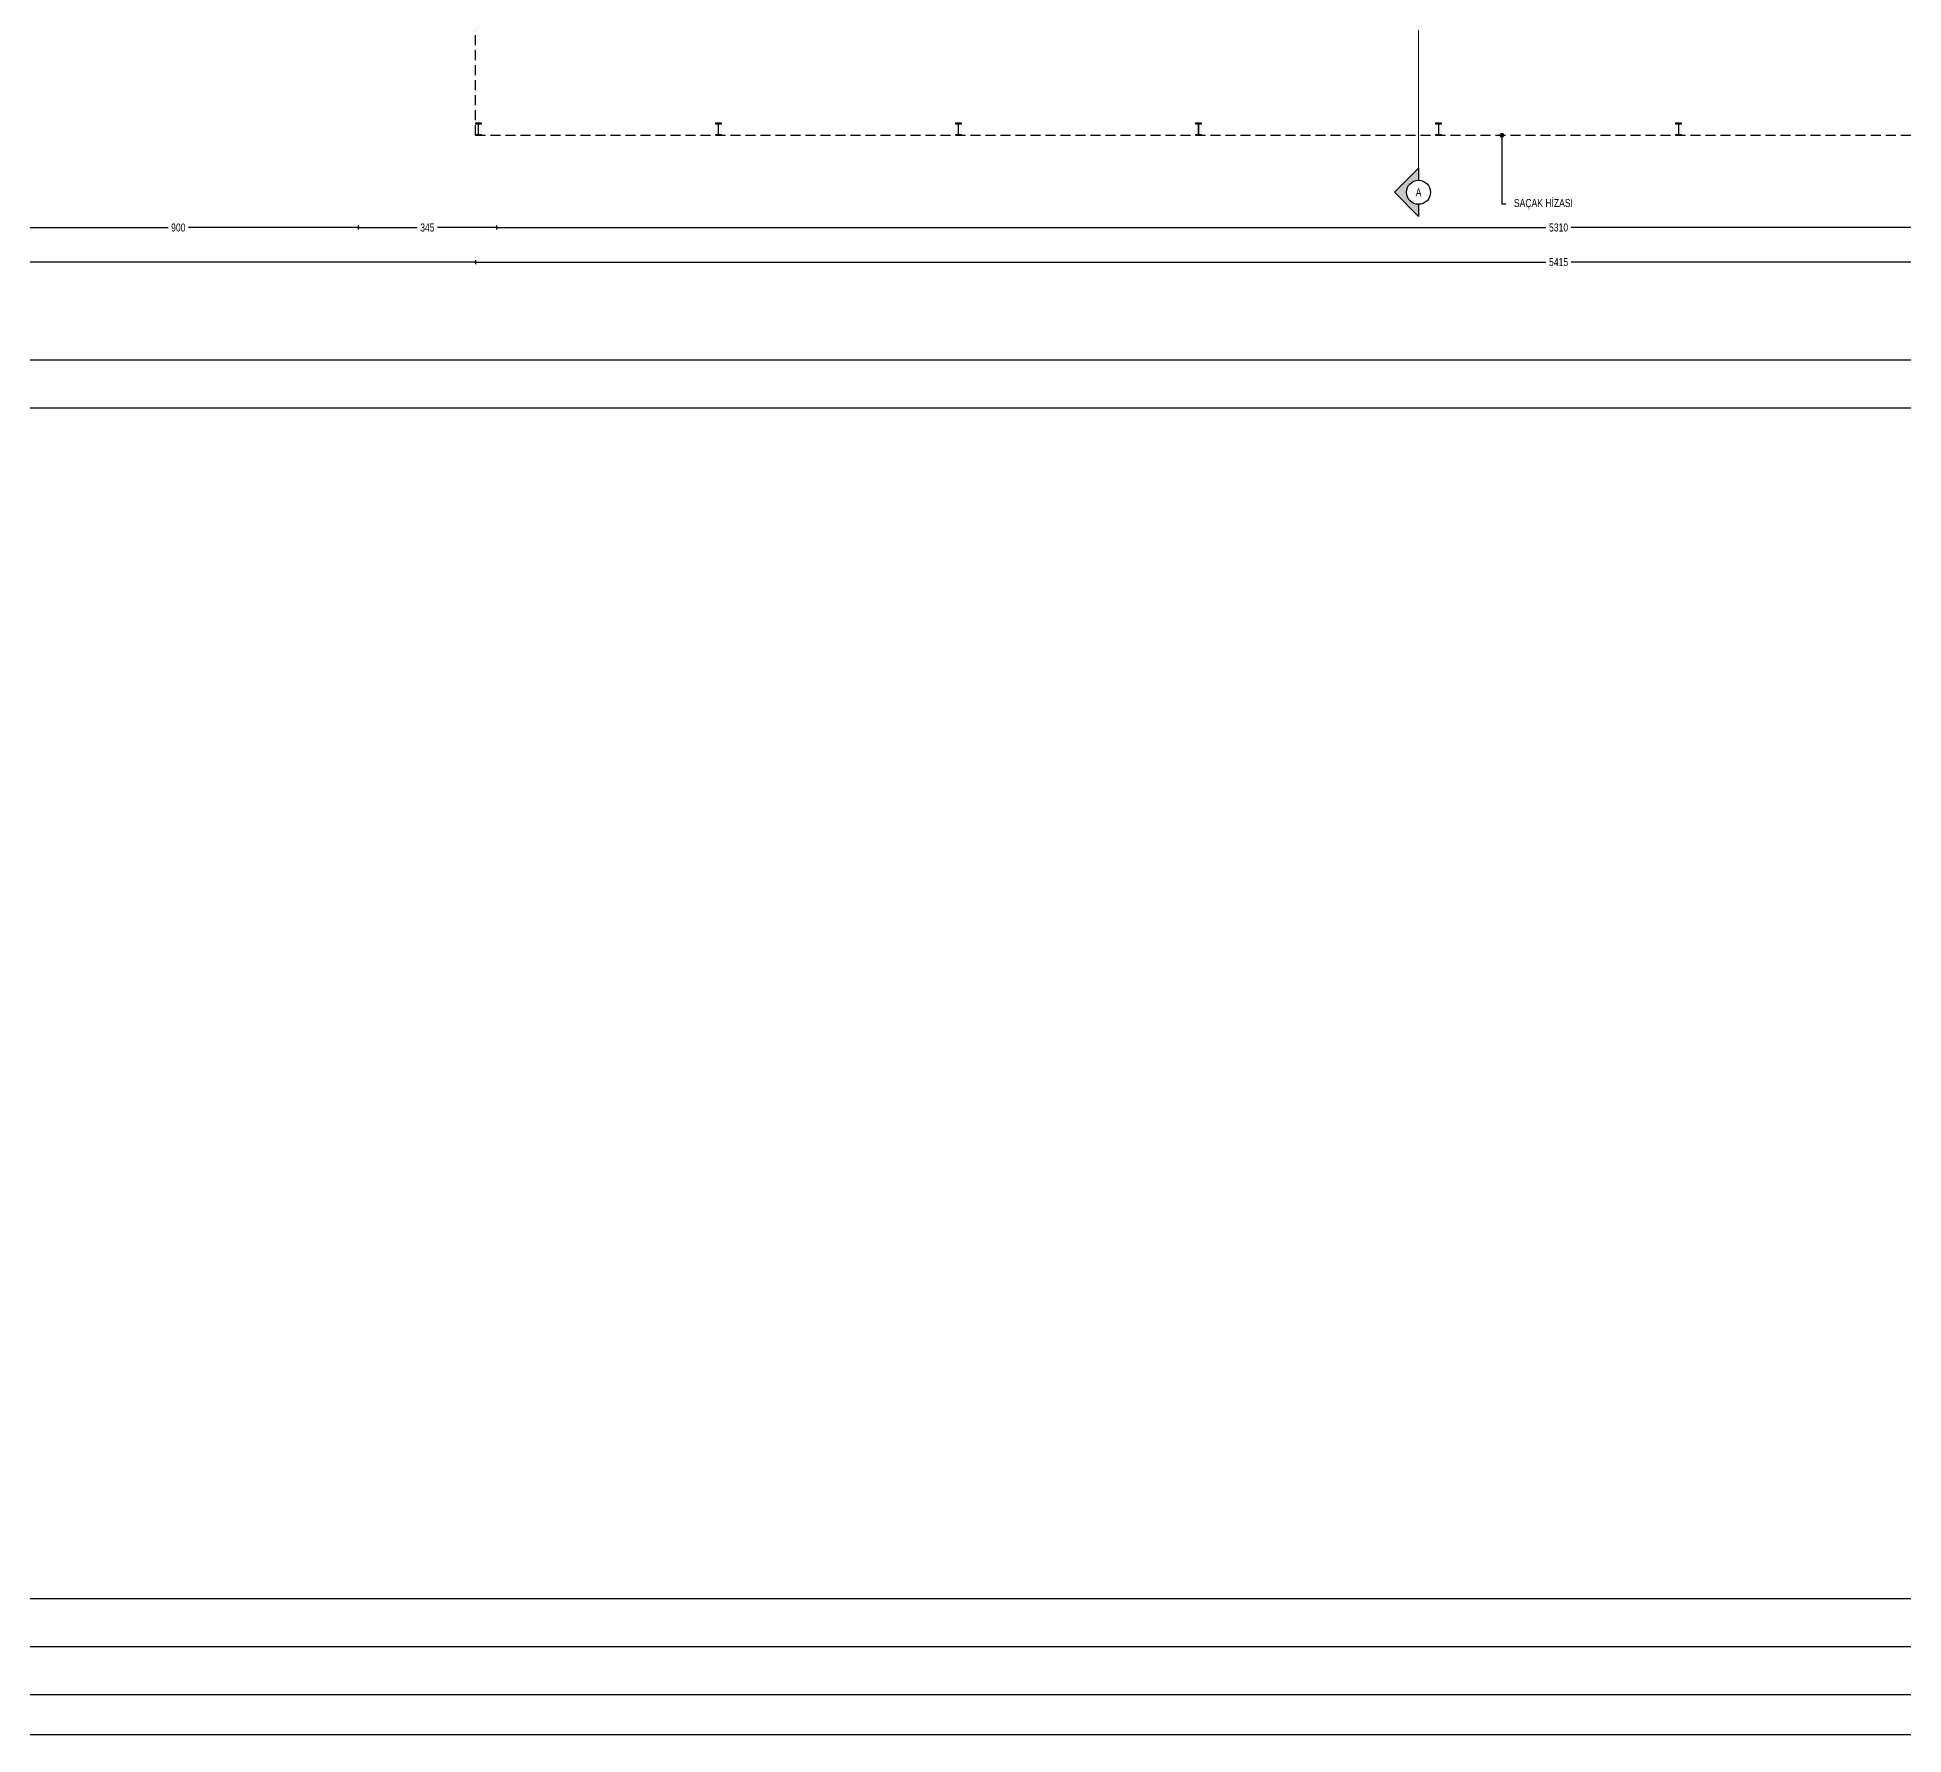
# Model space of a CAD drawing. Header units: centimetres. Extents: x 26569 to 160723, y -3143 to 14565.
# Drawn here: x 80939 to 85603, y -3143 to 1098 of the extents above; entities that cross this region are included whole.
import ezdxf
from ezdxf import colors
from ezdxf.entities.mleader import LeaderData, LeaderLine
from ezdxf.enums import TextEntityAlignment as Align
from ezdxf.math import Vec2, Vec3

# ---------------------------------------------------------------- set-up
doc = ezdxf.new("R2010")
doc.units = ezdxf.units.CM
doc.header["$LTSCALE"] = 100
doc.linetypes.add('DASHDOT2', pattern=[0.5, 0.25, -0.125, 0, -0.125])
doc.linetypes.add('HIDDEN2', pattern=[0.1875, 0.125, -0.0625])
for name, color, linetype in [('A-ANNO-DIMS', 187, 'Continuous'), ('A-ANNO-GRID', 155, 'DASHDOT2'), ('A-ANNO-TTBL', 157, 'Continuous'), ('A-ELEV-01', 255, 'Continuous'), ('S-STEL', 3, 'Continuous')]:
    doc.layers.add(name, color=color, linetype=linetype)
doc.styles.add('Fields_100', font='act_simplex.shx', dxfattribs={"width": 0.8, "height": 20})
doc.dimstyles.new('FIELDS_100', dxfattribs={"dimscale": 0, "dimtxt": 20, "dimasz": 5, "dimexe": 5, "dimexo": 5, "dimgap": 5, "dimtad": 0, "dimdec": 0, "dimzin": 0, "dimdsep": 46, "dimtxsty": 'Fields_100', "dimblk": 'DOT', "dimcen": 0.09, "dimclrt": 50, "dimadec": 0, "dimazin": 0, "dimtfac": 1, "dimtdec": 0, "dimtix": 1, "dimtofl": 0, "dimtmove": 1, "dimatfit": 3, "dimfxl": 5, "dimfxlon": 1, "dimtolj": 1, "dimtzin": 0, "dimarcsym": 0})

# ---------------------------------------------------------------- blocks, each defined once
blk = doc.blocks.new('300')
blk.add_lwpolyline([(0, 0), (150, 0), (150, 10.7), (93.55, 10.7, -0.41421356), (78.55, 25.7), (78.55, 274.3, -0.41421356), (93.55, 289.3), (150, 289.3), (150, 300), (0, 300), (0, 289.3), (56.45, 289.3, -0.41421356), (71.45, 274.3), (71.45, 25.7, -0.41421356), (56.45, 10.7), (0, 10.7)], format="xyb", close=True)
blk = doc.blocks.new('_Dot')
at = {"color": 0, "linetype": 'ByBlock', "lineweight": -2}
blk.add_line((-0.5, 0), (-1, 0), dxfattribs=at)
at = {"color": 0, "linetype": 'ByBlock', "const_width": 0.5}
blk.add_lwpolyline([(-0.25, 0, 1), (0.25, 0, 1)], format="xyb", close=True, dxfattribs=at)
blk = doc.blocks.new('*D881')
at = {"layer": 'A-ANNO-DIMS', "color": 0, "lineweight": -2, "transparency": 16777216}
for p, q in [((80840.9, 628), (80840.9, 618)), ((80845.9, 623), (81265.3, 623)), ((81735.9, 623), (81316.4, 623)), ((81740.9, 628), (81740.9, 618))]:
    blk.add_line(p, q, dxfattribs=at)
at = {"layer": 'DEFPOINTS', "color": 0, "transparency": 16777216}
for p in [(80840.9, 1518.6), (81740.9, 1538.6), (81740.9, 623)]:
    blk.add_point(p, dxfattribs=at)
at = {"layer": 'A-ANNO-DIMS', "color": 0, "lineweight": -2, "transparency": 16777216, "xscale": 5, "yscale": 5, "zscale": 5, "rotation": 180}
blk.add_blockref('_Dot', (80840.9, 623), dxfattribs=at)
at = {"layer": 'A-ANNO-DIMS', "color": 0, "lineweight": -2, "transparency": 16777216, "xscale": 5, "yscale": 5, "zscale": 5}
blk.add_blockref('_Dot', (81740.9, 623), dxfattribs=at)
at = {"layer": 'A-ANNO-DIMS', "color": 50, "transparency": 16777216, "insert": (81290.9, 623), "char_height": 20, "attachment_point": 5, "style": 'Fields_100'}
blk.add_mtext('\\A1;900', dxfattribs=at)
blk = doc.blocks.new('*D882')
at = {"layer": 'A-ANNO-DIMS', "color": 0, "lineweight": -2, "transparency": 16777216}
for p, q in [((81740.9, 628), (81740.9, 618)), ((81745.9, 623), (81887.8, 623)), ((82080.9, 623), (81938.9, 623)), ((82085.9, 628), (82085.9, 618))]:
    blk.add_line(p, q, dxfattribs=at)
at = {"layer": 'DEFPOINTS', "color": 0, "transparency": 16777216}
for p in [(81740.9, 1538.6), (82085.9, 1518.6), (82085.9, 623)]:
    blk.add_point(p, dxfattribs=at)
at = {"layer": 'A-ANNO-DIMS', "color": 0, "lineweight": -2, "transparency": 16777216, "xscale": 5, "yscale": 5, "zscale": 5, "rotation": 180}
blk.add_blockref('_Dot', (81740.9, 623), dxfattribs=at)
at = {"layer": 'A-ANNO-DIMS', "color": 0, "lineweight": -2, "transparency": 16777216, "xscale": 5, "yscale": 5, "zscale": 5}
blk.add_blockref('_Dot', (82085.9, 623), dxfattribs=at)
at = {"layer": 'A-ANNO-DIMS', "color": 50, "transparency": 16777216, "insert": (81913.4, 623), "char_height": 20, "attachment_point": 5, "style": 'Fields_100'}
blk.add_mtext('\\A1;345', dxfattribs=at)
blk = doc.blocks.new('*D883')
at = {"layer": 'A-ANNO-DIMS', "color": 0, "lineweight": -2, "transparency": 16777216}
for p, q in [((82085.9, 628), (82085.9, 618)), ((82090.9, 623), (84709.2, 623)), ((87390.9, 623), (84772.5, 623)), ((87395.9, 628), (87395.9, 618))]:
    blk.add_line(p, q, dxfattribs=at)
at = {"layer": 'DEFPOINTS', "color": 0, "transparency": 16777216}
for p in [(82085.9, 1518.6), (87395.9, 1518.6), (87395.9, 623)]:
    blk.add_point(p, dxfattribs=at)
at = {"layer": 'A-ANNO-DIMS', "color": 0, "lineweight": -2, "transparency": 16777216, "xscale": 5, "yscale": 5, "zscale": 5, "rotation": 180}
blk.add_blockref('_Dot', (82085.9, 623), dxfattribs=at)
at = {"layer": 'A-ANNO-DIMS', "color": 0, "lineweight": -2, "transparency": 16777216, "xscale": 5, "yscale": 5, "zscale": 5}
blk.add_blockref('_Dot', (87395.9, 623), dxfattribs=at)
at = {"layer": 'A-ANNO-DIMS', "color": 50, "transparency": 16777216, "insert": (84740.9, 623), "char_height": 20, "attachment_point": 5, "style": 'Fields_100'}
blk.add_mtext('\\A1;5310', dxfattribs=at)
blk = doc.blocks.new('*D897')
at = {"layer": 'A-ANNO-DIMS', "color": 0, "lineweight": -2, "transparency": 16777216}
for p, q in [((78400.9, 541.6), (78400.9, 531.6)), ((78405.9, 536.6), (80183.9, 536.6)), ((82028.4, 536.6), (80250.3, 536.6)), ((82033.4, 541.6), (82033.4, 531.6))]:
    blk.add_line(p, q, dxfattribs=at)
at = {"layer": 'DEFPOINTS', "color": 0, "transparency": 16777216}
for p in [(78400.9, 1518.6), (82033.4, 853.6), (82033.4, 536.6)]:
    blk.add_point(p, dxfattribs=at)
at = {"layer": 'A-ANNO-DIMS', "color": 0, "lineweight": -2, "transparency": 16777216, "xscale": 5, "yscale": 5, "zscale": 5, "rotation": 180}
blk.add_blockref('_Dot', (78400.9, 536.6), dxfattribs=at)
at = {"layer": 'A-ANNO-DIMS', "color": 0, "lineweight": -2, "transparency": 16777216, "xscale": 5, "yscale": 5, "zscale": 5}
blk.add_blockref('_Dot', (82033.4, 536.6), dxfattribs=at)
at = {"layer": 'A-ANNO-DIMS', "color": 50, "transparency": 16777216, "insert": (80217.1, 536.6), "char_height": 20, "attachment_point": 5, "style": 'Fields_100'}
blk.add_mtext('\\A1;3633', dxfattribs=at)
blk = doc.blocks.new('*D898')
at = {"layer": 'A-ANNO-DIMS', "color": 0, "lineweight": -2, "transparency": 16777216}
for p, q in [((82033.4, 541.6), (82033.4, 531.6)), ((82038.4, 536.6), (84709.2, 536.6)), ((87443.4, 536.6), (84772.5, 536.6)), ((87448.4, 541.6), (87448.4, 531.6))]:
    blk.add_line(p, q, dxfattribs=at)
at = {"layer": 'DEFPOINTS', "color": 0, "transparency": 16777216}
for p in [(82033.4, 853.6), (87448.4, 853.6), (87448.4, 536.6)]:
    blk.add_point(p, dxfattribs=at)
at = {"layer": 'A-ANNO-DIMS', "color": 0, "lineweight": -2, "transparency": 16777216, "xscale": 5, "yscale": 5, "zscale": 5, "rotation": 180}
blk.add_blockref('_Dot', (82033.4, 536.6), dxfattribs=at)
at = {"layer": 'A-ANNO-DIMS', "color": 0, "lineweight": -2, "transparency": 16777216, "xscale": 5, "yscale": 5, "zscale": 5}
blk.add_blockref('_Dot', (87448.4, 536.6), dxfattribs=at)
at = {"layer": 'A-ANNO-DIMS', "color": 50, "transparency": 16777216, "insert": (84740.9, 536.6), "char_height": 20, "attachment_point": 5, "style": 'Fields_100'}
blk.add_mtext('\\A1;5415', dxfattribs=at)

msp = doc.modelspace()

# ---------------------------------------------------------------- hatches: boundary and pattern name
at = {"layer": 'A-ANNO-GRID', "linetype": 'Continuous', "ltscale": 10}
h = msp.add_hatch(color=256, dxfattribs=at)
h.dxf.hatch_style = 1
h.paths.add_polyline_path([(84390.86, 651.04), (84390.86, 681.04, -0.4142136), (84360.86, 711.04, -0.4142136), (84390.86, 741.04), (84390.86, 771.04), (84330.86, 711.04)])

# ---------------------------------------------------------------- linework, layer by layer
at = {"layer": 'A-ANNO-GRID', "const_width": 3}
msp.add_lwpolyline([(84390.86, 8173.59), (84390.86, 771.04)], dxfattribs=at)
at = {"layer": 'A-ANNO-GRID', "linetype": 'Continuous', "ltscale": 10}
msp.add_lwpolyline([(84390.86, 681.04), (84390.86, 651.04), (84330.86, 711.04), (84390.86, 771.04), (84390.86, 741.04)], dxfattribs=at)
msp.add_circle((84390.86, 711.04), 30, dxfattribs=at)
at = {"layer": 'A-ANNO-TTBL'}
for p, q in [((76081.02, 292.09), (153081.03, 292.14)), ((127081.02, 172.14), (76081.02, 172.11))]:
    msp.add_line(p, q, dxfattribs=at)
for points in [[(157421.04, -3142.83), (157421.04, 9557.17), (26568.76, 9557.19), (26568.76, -3142.81)], [(157321.04, -3042.83), (157321.04, 9457.17), (26668.76, 9457.19), (26668.76, -3042.81)]]:
    msp.add_lwpolyline(points, close=True, dxfattribs=at)
for points in [[(48081.01, -2802.87), (153081.03, -2802.87)], [(48081.01, -2922.85), (153081.03, -2922.85)]]:
    msp.add_lwpolyline(points, dxfattribs=at)
at = {"layer": 'A-ELEV-01', "linetype": 'HIDDEN2', "ltscale": 2}
msp.add_line((82033.36, 853.59), (82033.36, 1506.59), dxfattribs=at)
at = {"layer": 'A-ELEV-01', "linetype": 'HIDDEN2', "ltscale": 2, "elevation": 0}
msp.add_lwpolyline([(82033.36, 853.59), (87448.36, 853.59), (87448.36, 1508.59)], dxfattribs=at)

# ---------------------------------------------------------------- block references
at = {"layer": 'S-STEL', "xscale": 0.1, "yscale": 0.1, "zscale": 0.1}
for p in [(82033.36, 853.59, 0), (82633.36, 853.59), (83233.36, 853.59), (83833.36, 853.59), (84433.36, 853.59), (85033.36, 853.59)]:
    msp.add_blockref('300', p, dxfattribs=at)

# ---------------------------------------------------------------- texts
at = {"layer": 'A-ANNO-GRID', "color": 50, "style": 'Fields_100', "width": 0.8}
msp.add_text('A', height=20, rotation=359.92667, dxfattribs=at).set_placement((84390.86, 711.04), align=Align.MIDDLE_CENTER)

# ---------------------------------------------------------------- dimensions: what is measured, and where the dimension line sits
at = {"layer": 'A-ANNO-DIMS'}
for base, p1, p2, picture, middle in [((82033.35656433, 536.57354526), (78400.85656433, 1518.61785125), (82033.35656433, 853.59325813), '*D897', (80217.10656433, 536.57354526)), ((81740.86, 623), (80840.86, 1518.59), (81740.86, 1538.59), '*D881', (81290.86, 623)), ((82085.86, 623), (81740.86, 1538.59), (82085.86, 1518.59), '*D882', (81913.36, 623)), ((87395.86, 623), (82085.86, 1518.59), (87395.86, 1518.62), '*D883', (84740.86, 623)), ((87448.36, 536.57), (82033.36, 853.59), (87448.36, 853.59), '*D898', (84740.86, 536.57))]:
    dim = msp.add_linear_dim(base=base, p1=p1, p2=p2, dimstyle='FIELDS_100', override={"dimscale": 1}, dxfattribs=at)
    dim.commit()
    dim.dimension.update_dxf_attribs({"geometry": picture, "text_midpoint": middle})

# ---------------------------------------------------------------- leaders
ml = msp.add_multileader_mtext('Standard', dxfattribs=at)
ml.set_content('SAÇAK HİZASI', color=50, style='Fields_100')
ml.set_leader_properties(color=256)
ml.set_arrow_properties(name='DOT')
ml.build(insert=Vec2(0, 0))
ml.multileader.update_dxf_attribs({"dogleg_length": 10, "arrow_head_size": 12})
ctx = ml.context
ctx.base_point, ctx.char_height, ctx.arrow_head_size, ctx.landing_gap_size, ctx.plane_origin = Vec3(84609.27, 682.46), 20, 12, 20, Vec3(111053.9, 866.14)
notes = []
notes.append((ctx, [(0, (1, 1, 0), (84599.27, 682.46), (1, 0), 10, [(0, [(84599.27, 853.59)], 0, [])])]))
ctx.mtext.insert, ctx.mtext.flow_direction = Vec3(84629.27, 694.36), 5
for ctx, leaders in notes:
    for number, flags, end, landing, length, lines in leaders:
        leader = LeaderData()
        leader.index, (leader.has_last_leader_line, leader.has_dogleg_vector, leader.attachment_direction) = number, flags
        leader.last_leader_point, leader.dogleg_vector, leader.dogleg_length = Vec3(end), Vec3(landing), length
        for number, points, colour, breaks in lines:
            line = LeaderLine()
            line.index, line.vertices, line.color, line.breaks = number, Vec3.list(points), colors.encode_raw_color(colour), breaks
            leader.lines.append(line)
        ctx.leaders.append(leader)

doc.saveas('drawing.dxf')
